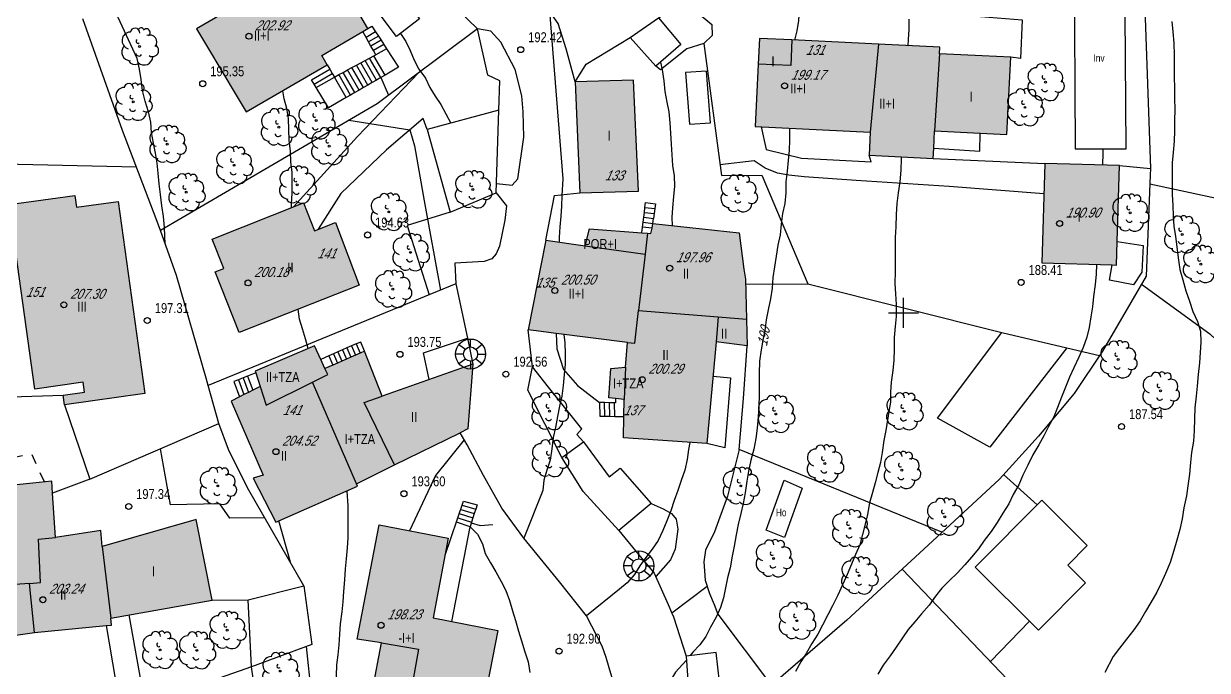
# Model space of a CAD drawing. Header units: metres. Extents: x 523239 to 523998, y 4669208 to 4669802.
# Drawn here: x 523311.6 to 523430.5, y 4669464.1 to 4669529.1 of the extents above; entities that cross this region are included whole.
import ezdxf
from ezdxf.enums import TextEntityAlignment as Align

# ---------------------------------------------------------------- set-up
doc = ezdxf.new("R2010")
doc.units = ezdxf.units.M
doc.header["$MEASUREMENT"] = 0
doc.linetypes.add('DISCONT', pattern=[2, 1, -1])
for name, color, linetype in [('031006 Cota terreno', 9, 'Continuous'), ('031007 Cota edificio', 7, 'Continuous'), ('032011 Curva cada 1 m', 40, 'Continuous'), ('032015 Curva cada 5 m', 34, 'Continuous'), ('033006 Texto cota terreno', 9, 'Continuous'), ('033007 Texto cota edificio', 9, 'Continuous'), ('033015 Texto curva maestra', 42, 'Continuous'), ('052001 Edificacion', 2, 'Continuous'), ('052004 Porche Tejavana', 7, 'Continuous'), ('052006 Division alturas', 9, 'Continuous'), ('052007 Medianera principal', 7, 'Continuous'), ('052011 Invernadero', 9, 'Continuous'), ('052016 Cobertizo', 7, 'Continuous'), ('052019 Cubierta edificio auxiliar', 9, 'DISCONT'), ('052020 Edificacion alero', 2, 'Continuous'), ('052024 Horreo', 7, 'Continuous'), ('052027 Edificacion por pie_alero', 2, 'Continuous'), ('052028 Edificacion pie nuevo', 2, 'Continuous'), ('053000 Textos varios', 7, 'Continuous'), ('053006 Texto altura edificio', 7, 'Continuous'), ('053009 Texto altura edificio predominante', 7, 'Continuous'), ('063002 Texto portal', 7, 'Continuous'), ('072001 Borde aglomerado u hormigon', 7, 'Continuous'), ('072004 Bordillo Acera', 1, 'Continuous'), ('072013 Escaleras', 1, 'Continuous'), ('072027 Pavimento', 9, 'Continuous'), ('082001 Valla Alambrada', 7, 'ALAMBRADA'), ('082002 Muro Tapia', 6, 'Continuous'), ('082003 Puerta', 7, 'Continuous'), ('101001 Arbol', 3, 'Continuous'), ('102006 Seto', 3, 'SETO'), ('141001 Farola baculo', 7, 'Continuous'), ('990001 Sombreados', 7, 'Continuous'), ('992007 Cuadricula', 7, 'Continuous')]:
    doc.layers.add(name, color=color, linetype=linetype)
doc.styles.get("Standard").update_dxf_attribs({"font": 'arial.ttf'})
doc.linetypes.add('ALAMBRADA', pattern='A,3,[131,GEOGRAMA.SHX,S=0.5,R=0,X=0,Y=0],3', length=6)
doc.linetypes.add('SETO', pattern='A,0,-1.2,1,[135,GEOGRAMA.SHX,S=0.4,R=0,X=0.5,Y=-0.5],1', length=3.2)

# ---------------------------------------------------------------- blocks, each defined once
blk = doc.blocks.new('COTAP')
at = {"color": 0}
blk.add_circle((0, 0), 0.3, dxfattribs=at)
blk = doc.blocks.new('ARBOL')
at = {"color": 0}
blk.add_circle((0, 0), 0.0939, dxfattribs=at)
for centre, radius, start, end in [((-0.9, 0.61), 0.852, 92.28, 254.58), ((-0.45, 1.37), 0.48, 359.2878, 173.6078), ((0.16, 1.55), 0.336, 23.1565, 160.4665), ((0.7, 1.41), 0.384, 301.578, 139.328), ((-0.15, 0.51), 0.192, 119.14, 310.56), ((1.05, 0.46), 0.708, 319.8556, 114.7656), ((1.31, -0.4), 0.612, 235.5275, 62.0275), ((-0.89, -0.54), 0.888, 142.64, 266.54), ((-0.06, -0.61), 0.336, 189.64, 323.88), ((0.48, -1), 0.852, 224.67, 0.24), ((-0.48, -1.08), 0.72, 213.78, 295.32)]:
    blk.add_arc(centre, radius, start, end, dxfattribs=at)
blk = doc.blocks.new('FAROLAG')
at = {"color": 0}
for p, q in [((0, 0.71), (0, 1.51)), ((-0.71, 0), (-1.51, 0)), ((-1.17, 0.96), (-0.51, 0.49)), ((1.17, 0.95), (0.55, 0.45)), ((0.71, 0), (1.51, 0)), ((-1.17, -0.95), (-0.51, -0.48)), ((0, -0.71), (0, -1.51)), ((1.13, -1), (0.51, -0.49))]:
    blk.add_line(p, q, dxfattribs=at)
for radius in [1.51, 0.71]:
    blk.add_circle((0, 0), radius, dxfattribs=at)

msp = doc.modelspace()

# ---------------------------------------------------------------- hatches: boundary and pattern name
at = {"layer": '990001 Sombreados', "true_color": 0xafafaf}
for points in [[(523341.86, 4669536.03), (523341.08, 4669535.57), (523328.97, 4669528.55), (523330.09, 4669526.68), (523332.96, 4669521.86), (523333.96, 4669520.18), (523342.12, 4669524.91), (523341.56, 4669525.87), (523345.7, 4669528.27), (523346.2, 4669528.56), (523343.77, 4669532.73)], [(523388.8, 4669527.42), (523385.55, 4669527.58), (523385.42, 4669525), (523385.11, 4669518.73), (523396.67, 4669518.16), (523396.55, 4669515.83), (523403, 4669515.51), (523403.05, 4669516.53), (523403.13, 4669518.27), (523407.7, 4669518.04), (523410.39, 4669517.91), (523410.78, 4669525.69), (523407.91, 4669525.83), (523403.61, 4669526.03), (523403.65, 4669526.69), (523397.49, 4669526.99)], [(523367.48, 4669512.05), (523367.01, 4669523.2), (523372.89, 4669523.37), (523373.39, 4669512.22)], [(523421.46, 4669507.15), (523421.69, 4669514.79), (523414.2, 4669515.01), (523413.9, 4669505.01), (523420.96, 4669504.8), (523421.39, 4669504.79)], [(523312.74, 4669492.31), (523310.16, 4669510.88), (523316.77, 4669511.8), (523316.94, 4669510.6), (523321.12, 4669511.18), (523323.8, 4669491.88), (523315.73, 4669490.76), (523315.6, 4669491.73), (523317.72, 4669492.03), (523317.59, 4669493.02)], [(523345.31, 4669502.77), (523333.28, 4669498.02), (523330.87, 4669504.11), (523331.73, 4669504.45), (523330.56, 4669507.41), (523339.74, 4669511.04), (523340.84, 4669508.25), (523342.93, 4669509.08)], [(523373.39, 4669500.22), (523374.04, 4669505.9), (523374.28, 4669507.99), (523373.71, 4669508.03), (523368.46, 4669508.43), (523368.02, 4669506.73), (523364.09, 4669507.28), (523362.3, 4669498.27), (523362.83, 4669498.21), (523365.1, 4669497.92), (523372.29, 4669497.02), (523373.02, 4669496.95)], [(523373.39, 4669500.22), (523374.04, 4669505.9), (523374.28, 4669507.99), (523374.63, 4669507.96), (523374.74, 4669508.49), (523374.84, 4669508.98), (523383.49, 4669508.04), (523383.98, 4669504.38), (523384.12, 4669503.36), (523384.23, 4669499.37), (523381.38, 4669499.6)], [(523373.39, 4669500.22), (523381.38, 4669499.6), (523384.23, 4669499.37), (523384.3, 4669496.68), (523381.19, 4669497.08), (523380.26, 4669486.85), (523371.87, 4669487.43), (523371.91, 4669489.58), (523371.94, 4669491.29), (523371.09, 4669491.38), (523370.42, 4669491.45), (523370.59, 4669494.4), (523372.08, 4669494.54), (523372.29, 4669497.02), (523373.02, 4669496.95)], [(523355.47, 4669487.94), (523356.25, 4669488.32), (523356.74, 4669494.83), (523347.62, 4669491.62), (523345.87, 4669496.14), (523345.42, 4669495.94), (523344.96, 4669495.74), (523344.5, 4669495.54), (523344.04, 4669495.34), (523343.58, 4669495.14), (523343.13, 4669494.94), (523342.67, 4669494.74), (523341.89, 4669494.4), (523341.48, 4669495.31), (523340.85, 4669496.68), (523334.89, 4669494.14), (523334.94, 4669493.96), (523335.38, 4669492.6), (523334.65, 4669492.23), (523334.2, 4669492), (523333.75, 4669491.77), (523333.31, 4669491.54), (523332.46, 4669491.1), (523335.68, 4669483.66), (523334.66, 4669483.38), (523336.96, 4669478.96), (523345.16, 4669482.56), (523345.05, 4669482.81), (523348.86, 4669484.73)], [(523305.32, 4669482.13), (523312.53, 4669482.88), (523314.45, 4669483.08), (523314.53, 4669481.87), (523314.82, 4669477.4), (523319.38, 4669478.11), (523319.52, 4669476.52), (523328.94, 4669479.22), (523330.56, 4669471.11), (523320.39, 4669469.3), (523320.45, 4669468.61), (523319.9, 4669468.56), (523312.71, 4669467.88), (523308.89, 4669467.33), (523306.83, 4669467.04), (523306.33, 4669470.07), (523305.95, 4669472.34), (523305.96, 4669472.88), (523305.89, 4669472.87), (523305.3, 4669482.13)], [(523345.13, 4669467.21), (523347.33, 4669478.67), (523354.28, 4669477.33), (523352.74, 4669469.34), (523359.24, 4669468.08), (523357.11, 4669457.09), (523348.14, 4669458.82), (523348.69, 4669461.67), (523346.65, 4669462.06), (523347.57, 4669466.82)]]:
    msp.add_hatch(color=253, dxfattribs=at).paths.add_polyline_path(points, flags=0)

# ---------------------------------------------------------------- linework, layer by layer
at = {"layer": '032011 Curva cada 1 m'}
for points, elevation in [([(523325.85, 4669506.88), (523325.77, 4669508.57), (523325.67, 4669509.66), (523325.51, 4669510.75), (523325.37, 4669511.87), (523325.24, 4669512.96), (523325.12, 4669514.03), (523325.04, 4669515.05), (523324.87, 4669516.05), (523324.67, 4669517.03), (523324.45, 4669518.13), (523324.38, 4669519.16), (523324.16, 4669520.18), (523323.81, 4669521.27), (523323.56, 4669522.34), (523323.41, 4669523.45), (523323.24, 4669524.47), (523323.02, 4669525.57), (523320.24, 4669531.6)], 196), ([(523364.43, 4669530.32), (523365.79, 4669513.45), (523365.69, 4669511.8), (523365.64, 4669510.72), (523365.58, 4669509.72), (523365.48, 4669508.65), (523365.4, 4669507.55), (523365.4, 4669507.1)], 192), ([(523400.53, 4669529.52), (523400.53, 4669528.47), (523400.49, 4669527.47), (523400.45, 4669526.85)], 189), ([(523426.96, 4669529.26), (523427.05, 4669528.25), (523427.15, 4669527.1), (523427.21, 4669525.89), (523427.2, 4669524.74), (523427.21, 4669523.72), (523427.24, 4669522.56), (523427.24, 4669521.56), (523427.25, 4669520.43), (523427.23, 4669519.33), (523427.22, 4669518.28), (523427.18, 4669517.24), (523427.08, 4669516.11), (523427, 4669515.06), (523426.98, 4669514.03), (523427, 4669512.99), (523427, 4669511.88), (523427.07, 4669510.78), (523427.11, 4669509.71), (523427.15, 4669508.71), (523427.32, 4669507.65), (523427.46, 4669506.61), (523427.6, 4669505.53), (523427.78, 4669504.35), (523428.08, 4669503.31), (523428.37, 4669502.19), (523428.75, 4669501.16), (523429.08, 4669500.13), (523429.54, 4669499.13), (523429.85, 4669498.15), (523429.88, 4669497.05), (523429.82, 4669496), (523429.73, 4669494.98), (523429.61, 4669493.8), (523429.51, 4669492.62), (523429.39, 4669491.6), (523429.28, 4669490.44), (523429.24, 4669489.34), (523429.19, 4669488.18), (523429.13, 4669487.09), (523428.95, 4669485.94), (523428.84, 4669484.94), (523428.74, 4669483.78), (523428.57, 4669482.61), (523428.42, 4669481.61), (523428.18, 4669480.41), (523428, 4669479.3), (523427.75, 4669478.23), (523427.45, 4669477.13), (523427.15, 4669476.09), (523426.79, 4669474.91), (523426.33, 4669473.81), (523425.89, 4669472.83), (523425.46, 4669471.91), (523424.85, 4669470.89), (523424.31, 4669469.98), (523423.77, 4669469.04), (523423.14, 4669468.14), (523422.42, 4669467.2), (523421.7, 4669466.29), (523421.06, 4669465.44), (523420.22, 4669463.85)], 187), ([(523349.46, 4669528.07), (523350, 4669527.25), (523350.44, 4669526.35), (523350.84, 4669525.4), (523351.33, 4669524.49), (523351.97, 4669523.57), (523352.41, 4669522.65), (523352.95, 4669521.78), (523353.54, 4669520.93), (523354.53, 4669519.07)], 193), ([(523375.6, 4669525.19), (523375.75, 4669524.4), (523375.92, 4669523.3), (523376.03, 4669522.25), (523376.23, 4669521.17), (523376.42, 4669520.19), (523376.54, 4669519.09), (523376.61, 4669518.06), (523376.68, 4669516.94), (523376.72, 4669515.86), (523376.81, 4669514.81), (523376.97, 4669513.75), (523377.01, 4669512.73), (523376.89, 4669511.69), (523376.81, 4669510.56), (523376.74, 4669509.56), (523376.76, 4669508.77)], 191), ([(523347.49, 4669523.64), (523348.26, 4669521.86)], 194), ([(523344.3, 4669519.36), (523350.4, 4669518.37), (523350.88, 4669516.79), (523351.86, 4669511.24), (523353.48, 4669502.26)], 194), ([(523399.77, 4669515.67), (523399.77, 4669515.46), (523399.74, 4669514.34), (523399.64, 4669513.16), (523399.47, 4669512.06), (523399.32, 4669510.99), (523399.26, 4669509.86), (523399.22, 4669508.62), (523399.17, 4669507.57), (523399.17, 4669506.48), (523399.18, 4669505.35), (523399.16, 4669504.14), (523399.15, 4669502.93), (523399.19, 4669501.91), (523399.27, 4669500.83), (523399.26, 4669499.62), (523399.16, 4669498.62), (523399.08, 4669497.5), (523399.06, 4669496.35), (523399.04, 4669495.22), (523398.95, 4669494.19), (523398.76, 4669493.02), (523398.71, 4669492.02), (523398.7, 4669491.02), (523398.56, 4669490.27), (523398.22, 4669488.17), (523398.02, 4669487.15), (523397.85, 4669485.97), (523397.68, 4669484.95), (523397.41, 4669483.93), (523397.15, 4669482.91), (523396.9, 4669481.94), (523396.6, 4669480.9), (523396.38, 4669479.74), (523396.15, 4669478.75), (523395.9, 4669477.7), (523395.61, 4669476.68), (523395.18, 4669475.69), (523394.77, 4669474.72), (523394.33, 4669473.68), (523393.87, 4669472.67), (523393.42, 4669471.6), (523392.88, 4669470.55), (523392.39, 4669469.64), (523391.88, 4669468.6), (523391.39, 4669467.68), (523390.78, 4669466.77), (523390.24, 4669465.76), (523389.7, 4669464.9), (523389.15, 4669463.93)], 189), ([(523420.02, 4669516.47), (523420.02, 4669516.04), (523420, 4669514.88), (523420, 4669514.84)], 188), ([(523419.4, 4669504.85), (523419.37, 4669503.87), (523419.25, 4669502.84), (523419.1, 4669501.64), (523418.98, 4669500.59), (523418.83, 4669499.58), (523418.67, 4669498.53), (523418.41, 4669497.53), (523418.06, 4669496.51), (523417.63, 4669495.54), (523417.12, 4669494.48), (523416.68, 4669493.53), (523416.27, 4669492.52), (523415.89, 4669491.5), (523415.47, 4669490.49), (523415.11, 4669489.55), (523414.57, 4669488.58), (523414.09, 4669487.62), (523413.6, 4669486.71), (523412.99, 4669485.71), (523412.48, 4669484.69), (523411.99, 4669483.66), (523411.58, 4669482.71), (523411.03, 4669481.73), (523410.59, 4669480.78), (523410, 4669479.87), (523409.43, 4669478.93), (523408.8, 4669478.02), (523408.11, 4669477.11), (523407.54, 4669476.26), (523406.84, 4669475.45), (523406.18, 4669474.67), (523405.41, 4669473.82), (523404.61, 4669473.1), (523403.87, 4669472.31), (523403.21, 4669471.53), (523402.58, 4669470.62), (523401.82, 4669469.74), (523401.13, 4669468.94), (523400.48, 4669468.16), (523399.9, 4669467.33), (523399.28, 4669466.4), (523398.67, 4669465.53), (523397.97, 4669464.57), (523397.44, 4669463.68)], 188), ([(523365.89, 4669497.82), (523365.99, 4669496.97), (523366.01, 4669495.86), (523366.01, 4669494.84), (523365.92, 4669493.79), (523365.83, 4669492.69), (523365.68, 4669491.62), (523365.44, 4669490.62), (523365.26, 4669489.58), (523365.05, 4669488.48), (523364.82, 4669487.45), (523364.67, 4669486.31), (523364.5, 4669485.2), (523364.17, 4669484.19), (523363.88, 4669483.17), (523363.76, 4669482.14), (523361.87, 4669477.36)], 192), ([(523378.54, 4669486.97), (523378.41, 4669486.26), (523378.28, 4669485.24), (523378.04, 4669484.17), (523377.68, 4669483.13), (523377.33, 4669482.13), (523376.98, 4669481.12), (523376.64, 4669480.1), (523376.24, 4669479.1), (523375.83, 4669478.11), (523375.37, 4669477.12), (523374.76, 4669476.24), (523374.12, 4669475.4), (523373.53, 4669474.55), (523372.99, 4669473.69), (523372.25, 4669472.86), (523371.48, 4669472.21), (523368.16, 4669469.53)], 191), ([(523344.07, 4669482.08), (523344.19, 4669480.58), (523344.2, 4669479.47), (523344.2, 4669478.41), (523344.19, 4669477.38), (523344.13, 4669476.36), (523344.03, 4669475.26), (523343.92, 4669474.26), (523343.85, 4669473.16), (523343.76, 4669472), (523343.69, 4669470.95), (523343.57, 4669469.93), (523343.43, 4669468.75), (523343.34, 4669467.71), (523343.27, 4669466.64), (523343.17, 4669465.63), (523343.06, 4669464.61), (523343.02, 4669463.51), (523342.22, 4669458.15)], 194), ([(523356.47, 4669478.5), (523357.22, 4669477.75), (523357.71, 4669476.78), (523357.98, 4669475.8), (523358.52, 4669474.88), (523359.04, 4669473.95), (523359.58, 4669472.98), (523360.04, 4669472.08), (523360.42, 4669471.07), (523360.72, 4669470.05), (523361.02, 4669469.07), (523361.34, 4669467.99), (523361.63, 4669467.02), (523361.98, 4669465.92), (523362.3, 4669464.93), (523362.48, 4669463.84)], 193), ([(523327.97, 4669444.77), (523328.18, 4669445.1), (523328.71, 4669446.01), (523329.09, 4669447.03), (523329.53, 4669448.03), (523329.88, 4669449.04), (523330.21, 4669449.99), (523330.69, 4669451.03), (523331.12, 4669451.94), (523331.48, 4669452.88), (523331.83, 4669453.9), (523332.35, 4669454.81), (523332.85, 4669455.73), (523333.27, 4669456.75), (523333.67, 4669457.76), (523333.97, 4669458.76), (523334.22, 4669459.78), (523334.63, 4669460.71), (523334.9, 4669461.68), (523334.51, 4669464.42)], 197)]:
    msp.add_lwpolyline(points, dxfattribs=dict(at, elevation=elevation))
at = {"layer": '032015 Curva cada 5 m'}
for points, elevation in [([(523390.14, 4669534.76), (523389.96, 4669533.66), (523389.76, 4669532.56), (523389.64, 4669531.5), (523389.54, 4669530.38), (523389.45, 4669529.38), (523389.28, 4669528.34), (523389.04, 4669527.41)], 190), ([(523338.51, 4669510.56), (523338.53, 4669510.96), (523338.59, 4669511.98), (523338.58, 4669513.05), (523338.59, 4669514.13), (523338.47, 4669515.13), (523338.42, 4669516.24), (523338.3, 4669517.34), (523338.25, 4669518.38), (523338.22, 4669519.52), (523338.05, 4669520.54), (523337.78, 4669521.51), (523337.66, 4669522.32)], 195), ([(523388.55, 4669518.56), (523388.55, 4669518.45), (523388.54, 4669517.35), (523388.53, 4669516.35), (523388.43, 4669515.3), (523388.31, 4669514.23), (523388.2, 4669513.15), (523388.18, 4669512.05), (523388.07, 4669510.98), (523387.86, 4669509.99), (523387.7, 4669508.91), (523387.6, 4669507.83), (523387.38, 4669506.79), (523387.2, 4669505.69), (523387.04, 4669504.62), (523386.89, 4669503.55), (523386.82, 4669502.46), (523386.63, 4669501.39), (523386.41, 4669500.29), (523386.21, 4669499.3), (523386.06, 4669498.23), (523385.89, 4669497.25), (523385.69, 4669496.26), (523385.55, 4669495.13), (523385.51, 4669493.91), (523385.52, 4669492.77), (523385.5, 4669491.75), (523385.47, 4669490.59), (523385.4, 4669489.53), (523385.3, 4669488.4), (523385.16, 4669487.37), (523384.96, 4669486.3), (523384.68, 4669485.18), (523384.44, 4669484.07), (523384.27, 4669483.06), (523384.09, 4669481.91), (523383.89, 4669480.83), (523383.65, 4669479.81), (523383.39, 4669478.73), (523383.18, 4669477.69), (523382.98, 4669476.54), (523382.8, 4669475.54), (523382.6, 4669474.37), (523382.33, 4669473.37), (523382.11, 4669472.35), (523381.93, 4669471.35), (523381.61, 4669470.37), (523381.18, 4669469.42), (523380.62, 4669468.4), (523380.15, 4669467.47), (523379.54, 4669466.63), (523378.83, 4669465.89), (523378.56, 4669465.54)], 190), ([(523340.2, 4669496.4), (523339.93, 4669497.39), (523339.63, 4669498.37), (523339.32, 4669499.34), (523339.21, 4669500.36)], 195), ([(523338.41, 4669474.92), (523337.25, 4669479.09)], 195), ([(523378.19, 4669465.06), (523378.18, 4669465.05), (523377.11, 4669463.89), (523376.53, 4669462.95), (523375.91, 4669462.14), (523375.27, 4669461.36), (523374.68, 4669460.54), (523371.02, 4669456.94)], 190)]:
    msp.add_lwpolyline(points, dxfattribs=dict(at, elevation=elevation))
at = {"layer": '052001 Edificacion', "flags": 128}
for points in [[(523367.01, 4669523.2), (523367.48, 4669512.05)], [(523364.09, 4669507.28), (523362.3, 4669498.27)]]:
    msp.add_lwpolyline(points, dxfattribs=at)
at = {"layer": '052004 Porche Tejavana', "flags": 128}
for points in [[(523349.15, 4669532.5), (523351.39, 4669529.53), (523349.07, 4669527.78), (523346.83, 4669530.76), (523349.15, 4669532.5)], [(523403.05, 4669516.53), (523407.66, 4669516.24), (523407.7, 4669518.04)]]:
    msp.add_lwpolyline(points, dxfattribs=at)
at = {"layer": '052006 Division alturas', "flags": 128}
for points in [[(523388.8, 4669527.42), (523388.67, 4669524.84), (523385.42, 4669525)], [(523397.49, 4669526.99), (523396.67, 4669518.16)], [(523403.61, 4669526.03), (523403.13, 4669518.27)], [(523368.02, 4669506.73), (523374.04, 4669505.9)], [(523381.38, 4669499.6), (523381.19, 4669497.08)], [(523340.62, 4669493.01), (523342.18, 4669493.78), (523341.89, 4669494.4)], [(523372.08, 4669494.54), (523371.94, 4669491.29)], [(523335.38, 4669492.6), (523335.98, 4669490.7), (523340.62, 4669493.01)], [(523345.05, 4669482.81), (523340.62, 4669493.01)], [(523348.86, 4669484.73), (523345.82, 4669490.98), (523347.62, 4669491.62)], [(523312.2, 4669472.8), (523313.31, 4669472.89), (523313.11, 4669477.25), (523314.82, 4669477.4)], [(523319.52, 4669476.52), (523320.39, 4669469.3)], [(523312.2, 4669472.8), (523305.95, 4669472.34)], [(523312.71, 4669467.88), (523312.2, 4669472.8)], [(523347.57, 4669466.82), (523351.28, 4669466.2), (523349.92, 4669458.48)]]:
    msp.add_lwpolyline(points, dxfattribs=at)
at = {"layer": '052007 Medianera principal', "flags": 128}
for points in [[(523374.28, 4669507.99), (523374.04, 4669505.9), (523373.39, 4669500.22)], [(523372.29, 4669497.02), (523373.02, 4669496.95), (523373.39, 4669500.22)], [(523373.39, 4669500.22), (523381.38, 4669499.6), (523384.23, 4669499.37)]]:
    msp.add_lwpolyline(points, dxfattribs=at)
at = {"layer": '052011 Invernadero', "flags": 128}
msp.add_lwpolyline([(523417.24, 4669516.48), (523422.36, 4669516.46), (523422.24, 4669534.66), (523417.14, 4669534.88), (523417.24, 4669516.48)], dxfattribs=at)
at = {"layer": '052016 Cobertizo', "flags": 128}
for points in [[(523375.38, 4669529.63), (523377.62, 4669526.96), (523375.13, 4669524.78), (523372.56, 4669527.66), (523375.38, 4669529.63)], [(523378.12, 4669524.14), (523378.5, 4669518.94), (523380.6, 4669519.09), (523380.22, 4669524.29), (523378.12, 4669524.14)], [(523359.09, 4669512.06), (523359.34, 4669520.37), (523352.14, 4669518.42), (523354.47, 4669510.1), (523359.09, 4669512.06)], [(523421.46, 4669507.15), (523424.08, 4669506.75), (523423.94, 4669504.07), (523423.11, 4669502.79), (523420.71, 4669503.26), (523420.96, 4669504.8)], [(523403.42, 4669489.4), (523409.89, 4669498.02), (523416.4, 4669496.46), (523408.68, 4669486.48), (523403.42, 4669489.4)], [(523352.35, 4669493.29), (523351.8, 4669495.96), (523356.19, 4669497.45), (523356.74, 4669494.83)], [(523310.37, 4669491.54), (523315.6, 4669491.73)], [(523315.73, 4669490.76), (523318.25, 4669483.27), (523314.53, 4669481.87)], [(523365.67, 4669485.45), (523367.87, 4669487.04), (523370.45, 4669483.5), (523371.55, 4669484.38), (523374.64, 4669480.82), (523371.4, 4669478.1), (523367.83, 4669482.03), (523365.67, 4669485.45)], [(523413.89, 4669481.16), (523407.19, 4669474.44), (523413.55, 4669468.1), (523418.29, 4669472.85), (523416.5, 4669474.64), (523418.46, 4669476.6), (523413.89, 4669481.16)], [(523334.51, 4669464.42), (523334.16, 4669471.14), (523339.77, 4669472.54), (523340.56, 4669466.66), (523334.51, 4669464.42)], [(523319.9, 4669468.56), (523320.83, 4669463.05), (523306, 4669458.75)], [(523378.16, 4669465.49), (523378.85, 4669455.77), (523382.03, 4669458.47), (523381.19, 4669465.87), (523378.16, 4669465.49)]]:
    msp.add_lwpolyline(points, dxfattribs=at)
at = {"layer": '052019 Cubierta edificio auxiliar', "flags": 128}
msp.add_lwpolyline([(523313.71, 4669483), (523312.43, 4669485.79), (523306.07, 4669484.59)], dxfattribs=at)
at = {"layer": '052020 Edificacion alero', "flags": 128}
for points in [[(523312.74, 4669492.31), (523310.16, 4669510.88), (523316.77, 4669511.8), (523316.94, 4669510.6), (523321.12, 4669511.18), (523323.8, 4669491.88), (523315.73, 4669490.76), (523315.6, 4669491.73), (523317.72, 4669492.03), (523317.59, 4669493.02), (523312.74, 4669492.31)], [(523345.31, 4669502.77), (523333.28, 4669498.02), (523330.87, 4669504.11), (523331.73, 4669504.45), (523330.56, 4669507.41), (523339.74, 4669511.04), (523340.84, 4669508.25), (523342.93, 4669509.08), (523345.31, 4669502.77)]]:
    msp.add_lwpolyline(points, dxfattribs=at)
at = {"layer": '052024 Horreo', "flags": 128}
msp.add_lwpolyline([(523389.81, 4669482.38), (523388.06, 4669477.42), (523386.2, 4669478.14), (523388.02, 4669483.17), (523389.81, 4669482.38)], dxfattribs=at)
at = {"layer": '052027 Edificacion por pie_alero', "flags": 128}
for points in [[(523341.86, 4669536.03), (523341.08, 4669535.57), (523328.97, 4669528.55), (523330.09, 4669526.68), (523332.96, 4669521.86), (523333.96, 4669520.18), (523342.12, 4669524.91), (523341.56, 4669525.87), (523345.7, 4669528.27), (523346.2, 4669528.56), (523343.77, 4669532.73), (523341.86, 4669536.03)], [(523388.8, 4669527.42), (523385.55, 4669527.58), (523385.42, 4669525), (523385.11, 4669518.73), (523396.67, 4669518.16), (523396.55, 4669515.83), (523403, 4669515.51), (523403.05, 4669516.53), (523403.13, 4669518.27), (523407.7, 4669518.04), (523410.39, 4669517.91), (523410.78, 4669525.69), (523407.91, 4669525.83), (523403.61, 4669526.03), (523403.65, 4669526.69), (523397.49, 4669526.99), (523388.8, 4669527.42)], [(523367.48, 4669512.05), (523373.39, 4669512.22), (523372.89, 4669523.37), (523367.01, 4669523.2)], [(523421.46, 4669507.15), (523421.69, 4669514.79), (523414.2, 4669515.01), (523413.9, 4669505.01), (523420.96, 4669504.8), (523421.39, 4669504.79), (523421.46, 4669507.15)], [(523364.09, 4669507.28), (523368.02, 4669506.73), (523368.46, 4669508.43), (523373.71, 4669508.03), (523374.28, 4669507.99)], [(523374.28, 4669507.99), (523374.63, 4669507.96), (523374.74, 4669508.49), (523374.84, 4669508.98), (523383.49, 4669508.04), (523383.98, 4669504.38), (523384.12, 4669503.36), (523384.23, 4669499.37)], [(523384.23, 4669499.37), (523384.3, 4669496.68), (523381.19, 4669497.08), (523380.26, 4669486.85), (523371.87, 4669487.43), (523371.91, 4669489.58), (523371.94, 4669491.29), (523371.09, 4669491.38), (523370.42, 4669491.45), (523370.59, 4669494.4), (523372.08, 4669494.54), (523372.29, 4669497.02)], [(523372.29, 4669497.02), (523365.1, 4669497.92), (523362.83, 4669498.21), (523362.3, 4669498.27)], [(523356.74, 4669494.83), (523347.62, 4669491.62), (523345.87, 4669496.14), (523345.42, 4669495.94), (523344.96, 4669495.74), (523344.5, 4669495.54), (523344.04, 4669495.34), (523343.58, 4669495.14), (523343.13, 4669494.94), (523342.67, 4669494.74), (523341.89, 4669494.4), (523341.48, 4669495.31), (523340.85, 4669496.68), (523334.89, 4669494.14), (523334.94, 4669493.96), (523335.38, 4669492.6), (523334.65, 4669492.23), (523334.2, 4669492), (523333.75, 4669491.77), (523333.31, 4669491.54), (523332.46, 4669491.1), (523335.68, 4669483.66), (523334.66, 4669483.38), (523336.96, 4669478.96), (523345.16, 4669482.56), (523345.05, 4669482.81), (523348.86, 4669484.73), (523355.47, 4669487.94)], [(523306.83, 4669467.04), (523308.89, 4669467.33), (523312.71, 4669467.88), (523319.9, 4669468.56), (523320.45, 4669468.61), (523320.39, 4669469.3), (523330.56, 4669471.11), (523328.94, 4669479.22), (523319.52, 4669476.52), (523319.38, 4669478.11), (523314.82, 4669477.4), (523314.53, 4669481.87), (523314.45, 4669483.08), (523312.53, 4669482.88), (523305.32, 4669482.13)], [(523345.13, 4669467.21), (523347.33, 4669478.67), (523354.28, 4669477.33), (523352.74, 4669469.34), (523359.24, 4669468.08), (523357.11, 4669457.09), (523348.14, 4669458.82), (523348.69, 4669461.67), (523346.65, 4669462.06), (523347.57, 4669466.82), (523345.13, 4669467.21)]]:
    msp.add_lwpolyline(points, dxfattribs=at)
at = {"layer": '052028 Edificacion pie nuevo', "flags": 128}
msp.add_lwpolyline([(523356.74, 4669494.83), (523356.25, 4669488.32), (523355.47, 4669487.94)], dxfattribs=at)
at = {"layer": '072001 Borde aglomerado u hormigon', "flags": 128}
for points in [[(523367.01, 4669523.2), (523366.12, 4669526.51), (523365.32, 4669529.06), (523364.21, 4669530.64), (523363.76, 4669531.07)], [(523359.12, 4669512.98), (523360.69, 4669512.81), (523361.25, 4669513.45), (523361.88, 4669517.65), (523361.8, 4669520.19), (523361.65, 4669521.8), (523360.99, 4669524.45), (523359.55, 4669527.2), (523358.54, 4669528.31), (523357.22, 4669528.54)]]:
    msp.add_lwpolyline(points, dxfattribs=at)
at = {"layer": '072004 Bordillo Acera', "flags": 128}
msp.add_lwpolyline([(523365.1, 4669497.92), (523365.18, 4669496.38), (523365.85, 4669494.31), (523367.25, 4669492.7), (523369.48, 4669490.99)], dxfattribs=at)
at = {"layer": '072013 Escaleras', "flags": 128}
for points in [[(523346.2, 4669528.56), (523346.61, 4669528.8), (523346.98, 4669528.22)], [(523346.03, 4669527.67), (523345.7, 4669528.27)], [(523346.98, 4669528.22), (523346.03, 4669527.67)], [(523346.27, 4669527.23), (523346.03, 4669527.67)], [(523347.25, 4669527.8), (523346.27, 4669527.23)], [(523347.52, 4669527.38), (523346.51, 4669526.79)], [(523346.98, 4669528.22), (523347.25, 4669527.8)], [(523347.25, 4669527.8), (523347.52, 4669527.38)], [(523347.52, 4669527.38), (523347.79, 4669526.96)], [(523346.51, 4669526.79), (523346.27, 4669527.23)], [(523346.75, 4669526.35), (523346.51, 4669526.79)], [(523347.79, 4669526.96), (523346.75, 4669526.35)], [(523346.99, 4669525.92), (523346.75, 4669526.35)], [(523348.06, 4669526.54), (523346.99, 4669525.92)], [(523347.79, 4669526.96), (523348.06, 4669526.54)], [(523348.06, 4669526.54), (523349.26, 4669524.67), (523347.92, 4669523.89)], [(523345.04, 4669524.87), (523345.48, 4669525.11)], [(523345.48, 4669525.11), (523345.92, 4669525.34)], [(523346.62, 4669523.14), (523345.48, 4669525.11)], [(523345.92, 4669525.34), (523346.36, 4669525.58)], [(523347.06, 4669523.39), (523345.92, 4669525.34)], [(523346.36, 4669525.58), (523346.8, 4669525.82)], [(523347.49, 4669523.64), (523346.36, 4669525.58)], [(523346.8, 4669525.82), (523346.99, 4669525.92)], [(523347.92, 4669523.89), (523346.8, 4669525.82)], [(523340.8, 4669522.99), (523340.54, 4669523.42), (523342.37, 4669524.48)], [(523340.8, 4669522.99), (523342.62, 4669524.05)], [(523342.12, 4669524.91), (523342.37, 4669524.48)], [(523342.37, 4669524.48), (523342.62, 4669524.05)], [(523342.62, 4669524.05), (523342.84, 4669523.69)], [(523342.84, 4669523.69), (523343.28, 4669523.93)], [(523343.28, 4669523.93), (523343.72, 4669524.16)], [(523344.46, 4669521.88), (523343.28, 4669523.93)], [(523343.72, 4669524.16), (523344.16, 4669524.4)], [(523344.9, 4669522.13), (523343.72, 4669524.16)], [(523344.16, 4669524.4), (523344.6, 4669524.64)], [(523345.33, 4669522.38), (523344.16, 4669524.4)], [(523344.6, 4669524.64), (523345.04, 4669524.87)], [(523345.76, 4669522.63), (523344.6, 4669524.64)], [(523346.19, 4669522.89), (523345.04, 4669524.87)], [(523347.92, 4669523.89), (523347.49, 4669523.64)], [(523341.01, 4669522.63), (523340.8, 4669522.99)], [(523341.01, 4669522.63), (523342.84, 4669523.69)], [(523344.03, 4669521.63), (523342.23, 4669520.58), (523341.01, 4669522.63)], [(523344.03, 4669521.63), (523342.84, 4669523.69)], [(523345.76, 4669522.63), (523345.33, 4669522.38)], [(523346.19, 4669522.89), (523345.76, 4669522.63)], [(523346.62, 4669523.14), (523346.19, 4669522.89)], [(523347.06, 4669523.39), (523346.62, 4669523.14)], [(523347.49, 4669523.64), (523347.06, 4669523.39)], [(523344.46, 4669521.88), (523344.03, 4669521.63)], [(523344.9, 4669522.13), (523344.46, 4669521.88)], [(523345.33, 4669522.38), (523344.9, 4669522.13)], [(523374.03, 4669510.59), (523374.1, 4669511.09), (523375.09, 4669510.96), (523375.03, 4669510.47)], [(523373.85, 4669509.1), (523373.91, 4669509.6)], [(523373.91, 4669509.6), (523373.97, 4669510.09)], [(523373.91, 4669509.6), (523374.9, 4669509.47)], [(523373.97, 4669510.09), (523374.03, 4669510.59)], [(523373.97, 4669510.09), (523374.97, 4669509.97)], [(523374.03, 4669510.59), (523375.03, 4669510.47)], [(523374.97, 4669509.97), (523374.9, 4669509.47)], [(523375.03, 4669510.47), (523374.97, 4669509.97)], [(523373.71, 4669508.03), (523373.78, 4669508.61)], [(523373.78, 4669508.61), (523373.85, 4669509.1)], [(523374.74, 4669508.49), (523373.78, 4669508.61)], [(523373.85, 4669509.1), (523374.84, 4669508.98), (523374.9, 4669509.47)], [(523344.1, 4669496.46), (523343.64, 4669496.26)], [(523344.56, 4669496.66), (523344.1, 4669496.46)], [(523344.1, 4669496.46), (523344.5, 4669495.54)], [(523345.02, 4669496.86), (523344.56, 4669496.66)], [(523344.56, 4669496.66), (523344.96, 4669495.74)], [(523345.87, 4669496.14), (523345.48, 4669497.06), (523345.02, 4669496.86)], [(523345.02, 4669496.86), (523345.42, 4669495.94)], [(523342.27, 4669495.66), (523341.48, 4669495.31)], [(523342.73, 4669495.86), (523342.27, 4669495.66)], [(523342.27, 4669495.66), (523342.67, 4669494.74)], [(523343.18, 4669496.06), (523342.73, 4669495.86)], [(523342.73, 4669495.86), (523343.13, 4669494.94)], [(523343.64, 4669496.26), (523343.18, 4669496.06)], [(523343.18, 4669496.06), (523343.58, 4669495.14)], [(523343.64, 4669496.26), (523344.04, 4669495.34)], [(523333.19, 4669493.26), (523332.73, 4669493.08), (523333.31, 4669491.54)], [(523333.66, 4669493.45), (523333.19, 4669493.26)], [(523333.19, 4669493.26), (523333.75, 4669491.77)], [(523334.12, 4669493.63), (523333.66, 4669493.45)], [(523333.66, 4669493.45), (523334.2, 4669492)], [(523334.94, 4669493.96), (523334.12, 4669493.63)], [(523334.12, 4669493.63), (523334.65, 4669492.23)], [(523369.98, 4669490.97), (523369.48, 4669490.99), (523369.49, 4669489.59), (523369.99, 4669489.59)], [(523369.99, 4669489.59), (523369.98, 4669490.97)], [(523370.48, 4669490.96), (523369.98, 4669490.97)], [(523370.49, 4669489.59), (523370.48, 4669490.96)], [(523370.98, 4669490.94), (523370.48, 4669490.96)], [(523371.09, 4669491.38), (523371.09, 4669490.93), (523370.98, 4669490.94)], [(523370.99, 4669489.58), (523370.98, 4669490.94)], [(523369.99, 4669489.59), (523370.49, 4669489.59)], [(523370.49, 4669489.59), (523370.99, 4669489.58)], [(523370.99, 4669489.58), (523371.91, 4669489.58)], [(523355.81, 4669481.08), (523357.17, 4669480.7), (523357.03, 4669480.26)], [(523355.38, 4669479.81), (523356.75, 4669479.38)], [(523355.52, 4669480.23), (523356.89, 4669479.82)], [(523355.67, 4669480.66), (523357.03, 4669480.26)], [(523356.89, 4669479.82), (523356.75, 4669479.38)], [(523357.03, 4669480.26), (523356.89, 4669479.82)], [(523356.61, 4669478.94), (523356.47, 4669478.5), (523355.09, 4669478.96)], [(523355.23, 4669479.38), (523356.61, 4669478.94)], [(523356.75, 4669479.38), (523356.61, 4669478.94)]]:
    msp.add_lwpolyline(points, dxfattribs=at)
at = {"layer": '072027 Pavimento', "flags": 128}
for points in [[(523407.66, 4669530.44), (523407.73, 4669529.79), (523411.93, 4669529.43), (523411.77, 4669525.56), (523410.78, 4669525.69)], [(523338.73, 4669510.64), (523345.15, 4669517.73), (523351.32, 4669524.14)], [(523352.14, 4669518.42), (523351.75, 4669519.52), (523348.06, 4669516.37), (523343.48, 4669511.97), (523341.21, 4669508.4)], [(523385.71, 4669518.7), (523386.21, 4669516.42), (523389.75, 4669515.55), (523396.75, 4669515.18), (523396.55, 4669515.83)], [(523414.11, 4669511.95), (523404.6, 4669512.7), (523395.26, 4669513.28), (523390.04, 4669513.65), (523388.47, 4669513.83), (523387.34, 4669514.04), (523386.11, 4669514.53), (523384.99, 4669515.26), (523381.57, 4669514.88)], [(523384.13, 4669502.86), (523390.39, 4669502.91)], [(523367.87, 4669487.04), (523367.19, 4669487.76), (523367.7, 4669488.32), (523364.35, 4669492.53), (523362.75, 4669494.57)], [(523380.88, 4669493.62), (523382.64, 4669493.47), (523382.04, 4669486.43), (523380.26, 4669486.85)], [(523374.64, 4669480.82), (523375.87, 4669480.29), (523376.71, 4669479.83), (523377.17, 4669479.26), (523377.35, 4669478.25), (523377.07, 4669476.24), (523376.6, 4669475.16), (523375.11, 4669473.49)], [(523356.59, 4669478.87), (523357.49, 4669478.63), (523358.74, 4669478.73)], [(523354.64, 4669468.97), (523356.47, 4669478.5)], [(523380.29, 4669472.49), (523376.74, 4669469.81)]]:
    msp.add_lwpolyline(points, dxfattribs=at)
at = {"layer": '082001 Valla Alambrada', "flags": 128}
for points in [[(523379.94, 4669527.07), (523381.71, 4669513.81), (523385.79, 4669513.83), (523390.39, 4669502.91), (523409.89, 4669498.02)], [(523424.76, 4669512.97), (523439.39, 4669509.81)], [(523354.47, 4669510.1), (523350.16, 4669508.76), (523352.34, 4669501.79)], [(523423.91, 4669502.87), (523430.79, 4669497.89), (523433.81, 4669495), (523436.86, 4669491.62), (523440.33, 4669486.51), (523443.79, 4669479.19), (523445.12, 4669475.35), (523437, 4669464.84), (523433.14, 4669458.7), (523427.11, 4669447.72), (523426.01, 4669448.62), (523418.96, 4669439.91), (523413.85, 4669436.05), (523406.77, 4669432.56), (523393.79, 4669426.2), (523387.39, 4669424.32), (523385.77, 4669424.78), (523384.51, 4669425.64), (523382.91, 4669427.64), (523382.17, 4669430.14), (523379.9, 4669444.06), (523378.85, 4669455.77)], [(523383.49, 4669486.26), (523383.92, 4669491.37), (523384.3, 4669496.68)], [(523416.4, 4669496.46), (523419.7, 4669495.69)], [(523383.49, 4669486.26), (523382.33, 4669481.58), (523381.01, 4669477.99), (523380.13, 4669476.15), (523379.95, 4669474.95), (523380.09, 4669473.12), (523380.5, 4669471.8), (523380.99, 4669470.69), (523381.35, 4669469.7), (523386.74, 4669462.55)], [(523403.86, 4669477.94), (523383.49, 4669486.26)], [(523410.06, 4669483.74), (523413.44, 4669480.71)], [(523399.86, 4669474.23), (523425.22, 4669447.65)], [(523330.56, 4669471.11), (523334.16, 4669471.14)], [(523323.84, 4669460.66), (523322.22, 4669469.63)], [(523412.65, 4669469), (523408.73, 4669464.94)], [(523340.55, 4669461.7), (523340.03, 4669466.46)], [(523334.51, 4669464.42), (523323.84, 4669460.66)]]:
    msp.add_lwpolyline(points, dxfattribs=at)
at = {"layer": '082002 Muro Tapia', "flags": 128}
for points in [[(523395.31, 4669539.53), (523404.2, 4669538.52), (523424.06, 4669536.26), (523424.82, 4669514.51)], [(523348.64, 4669535.85), (523349.51, 4669536.02), (523357.22, 4669528.54), (523347.12, 4669521.01), (523325.35, 4669508.27)], [(523375.38, 4669529.63), (523377.59, 4669531.09), (523378.79, 4669530.62), (523380.75, 4669528.98), (523380.79, 4669527.87), (523379.94, 4669527.07), (523378.24, 4669526.51), (523375.59, 4669524.4), (523375.13, 4669524.78)], [(523325.35, 4669508.27), (523324.93, 4669509.44), (523321.54, 4669518.32), (523317.58, 4669529.54)], [(523359.34, 4669520.37), (523359.46, 4669523.31), (523358.26, 4669523.87)], [(523367.01, 4669523.2), (523368.12, 4669524.98)], [(523403, 4669515.51), (523414.2, 4669515.01)], [(523322.94, 4669514.64), (523308.04, 4669514.96)], [(523424.82, 4669514.51), (523424.79, 4669513.83), (523424.39, 4669503.69), (523420, 4669496.13), (523417.16, 4669491.88), (523413.56, 4669487.61), (523409.64, 4669483.28), (523404.21, 4669478.26), (523394.32, 4669469.1), (523382.03, 4669458.47)], [(523421.69, 4669514.79), (523424.82, 4669514.51)], [(523359.09, 4669512.06), (523360.11, 4669510.74), (523359.94, 4669509.29), (523359.42, 4669506.69), (523359.07, 4669505.92), (523358.65, 4669505.42), (523357.87, 4669505.14), (523354.93, 4669505), (523355.04, 4669502.9), (523330.17, 4669492.68)], [(523364.09, 4669507.28), (523364.93, 4669511.78)], [(523330.17, 4669492.68), (523329.96, 4669493.44), (523326.97, 4669503.76), (523325.35, 4669508.27)], [(523365.67, 4669485.45), (523362.25, 4669492.22), (523362.75, 4669494.57)], [(523331.24, 4669488.87), (523330.17, 4669492.68)], [(523318.25, 4669483.27), (523331.24, 4669488.87)], [(523339.77, 4669472.54), (523334.12, 4669482.4), (523332.18, 4669486.26), (523331.24, 4669488.87)], [(523355.88, 4669487.22), (523352.99, 4669483.64), (523350.39, 4669478.08)], [(523356.16, 4669486.74), (523355.47, 4669487.94)], [(523371.04, 4669455.17), (523370.99, 4669459.09), (523370.96, 4669461), (523370.86, 4669462.26), (523370.69, 4669463.4), (523370.45, 4669464.31), (523370.14, 4669465.34), (523369.74, 4669466.49), (523368.16, 4669469.53), (523365.45, 4669472.96), (523361.87, 4669477.36), (523359.65, 4669480.37), (523357.82, 4669483.63)], [(523353.95, 4669475.63), (523355.81, 4669481.08)], [(523371.4, 4669478.1), (523373.39, 4669475.69), (523374.82, 4669474)], [(523376.74, 4669469.81), (523376.9, 4669469.44), (523378.16, 4669465.49)]]:
    msp.add_lwpolyline(points, dxfattribs=at)
at = {"layer": '082003 Puerta', "flags": 128}
for points in [[(523358.26, 4669523.87), (523357.22, 4669528.54)], [(523368.12, 4669524.98), (523372.56, 4669527.66)], [(523364.93, 4669511.78), (523367.48, 4669512.05)], [(523355.04, 4669502.9), (523356.19, 4669497.45)], [(523362.75, 4669494.57), (523362.3, 4669498.27)], [(523357.82, 4669483.63), (523356.16, 4669486.74)], [(523374.82, 4669474), (523374.97, 4669473.82), (523376.35, 4669470.69), (523376.74, 4669469.81)]]:
    msp.add_lwpolyline(points, dxfattribs=at)
at = {"layer": '102006 Seto', "flags": 128}
msp.add_lwpolyline([(523335.84, 4669479.39), (523332.34, 4669479.36), (523331.34, 4669480.78), (523326.37, 4669480.69), (523325.38, 4669486.34)], dxfattribs=at)
at = {"layer": '992007 Cuadricula'}
for points in [[(523400, 4669498.5), (523400, 4669501.5)], [(523398.5, 4669500), (523401.5, 4669500)]]:
    msp.add_lwpolyline(points, dxfattribs=at)

# ---------------------------------------------------------------- block references
at = {"layer": '031006 Cota terreno'}
for p in [(523361.55, 4669526.44, 192.42), (523329.61, 4669523.02, 195.35), (523346.17, 4669507.82, 194.63), (523411.82, 4669503.05, 188.41), (523324.04, 4669499.22, 197.31), (523349.42, 4669495.82, 193.75), (523360.06, 4669493.83, 192.56), (523421.91, 4669488.56, 187.54), (523349.82, 4669481.81, 193.6), (523322.17, 4669480.53, 197.34), (523365.4, 4669465.99, 192.9)]:
    msp.add_blockref('COTAP', p, dxfattribs=at)
at = {"layer": '031007 Cota edificio'}
for p in [(523334.25, 4669527.79, 202.92), (523388.06, 4669522.81, 199.17), (523415.69, 4669508.97, 190.9), (523376.52, 4669504.48, 197.96), (523334.16, 4669503, 200.18), (523364.98, 4669502.23, 200.5), (523315.66, 4669500.8, 207.3), (523373.76, 4669493.27, 200.29), (523336.96, 4669486.04, 204.52), (523313.55, 4669471.16, 203.24), (523347.52, 4669468.59, 198.23)]:
    msp.add_blockref('COTAP', p, dxfattribs=at)
at = {"layer": '101001 Arbol'}
for p in [(523323.25, 4669526.75), (523414.26, 4669523.17), (523322.63, 4669521.19), (523412.21, 4669520.64), (523337.26, 4669518.66), (523341, 4669519.33), (523326.05, 4669516.94), (523342.31, 4669516.75), (523332.75, 4669514.82), (523339.1, 4669512.85), (523327.96, 4669512.11), (523356.75, 4669512.38), (523383.44, 4669511.99), (523348.29, 4669510.13), (523422.77, 4669510.04), (523427.99, 4669507.87), (523350.48, 4669506.07), (523429.88, 4669504.88), (523348.7, 4669502.38), (523421.57, 4669495.3), (523425.82, 4669492.16), (523364.44, 4669490.1), (523387.19, 4669489.82), (523400.08, 4669490.09), (523364.47, 4669485.38), (523392.1, 4669484.84), (523399.83, 4669484.18), (523331.11, 4669482.59), (523383.65, 4669482.59), (523404.15, 4669479.49), (523394.63, 4669478.33), (523386.96, 4669475.31), (523395.56, 4669473.58), (523389.29, 4669469.05), (523332.07, 4669468.09), (523325.33, 4669466.11), (523329.01, 4669466.07), (523337.4, 4669463.99)]:
    msp.add_blockref('ARBOL', p, dxfattribs=at)
at = {"layer": '141001 Farola baculo'}
for p in [(523356.51, 4669495.85), (523373.42, 4669474.55)]:
    msp.add_blockref('FAROLAG', p, dxfattribs=at)

# ---------------------------------------------------------------- texts
at = {"layer": '033006 Texto cota terreno', "width": 0.8}
for s, p in [('192.42', (523362.3, 4669527.19, 192.42)), ('195.35', (523330.36, 4669523.77, 195.35)), ('194.63', (523346.92, 4669508.57, 194.63)), ('188.41', (523412.57, 4669503.8, 188.41)), ('197.31', (523324.79, 4669499.97, 197.31)), ('193.75', (523350.17, 4669496.57, 193.75)), ('192.56', (523360.81, 4669494.58, 192.56)), ('187.54', (523422.66, 4669489.31, 187.54)), ('193.60', (523350.57, 4669482.56, 193.6)), ('197.34', (523322.92, 4669481.28, 197.34)), ('192.90', (523366.15, 4669466.74, 192.9))]:
    msp.add_text(s, height=1, dxfattribs=at).set_placement(p)
at = {"layer": '033007 Texto cota edificio', "oblique": 25, "width": 0.8}
for s, p in [('202.92', (523334.85, 4669528.39, 202.92)), ('199.17', (523388.66, 4669523.41, 199.17)), ('190.90', (523416.29, 4669509.57, 190.9)), ('197.96', (523377.12, 4669505.08, 197.96)), ('200.18', (523334.76, 4669503.6, 200.18)), ('200.50', (523365.58, 4669502.83, 200.5)), ('207.30', (523316.26, 4669501.4, 207.3)), ('200.29', (523374.36, 4669493.87, 200.29)), ('204.52', (523337.56, 4669486.64, 204.52)), ('203.24', (523314.15, 4669471.76, 203.24)), ('198.23', (523348.12, 4669469.19, 198.23))]:
    msp.add_text(s, height=1, dxfattribs=at).set_placement(p)
at = {"layer": '033015 Texto curva maestra', "oblique": 25, "width": 0.8}
msp.add_text('190', height=1, rotation=80.15, dxfattribs=at).set_placement((523385.95, 4669497.58, 190), align=Align.MIDDLE_CENTER)
at = {"layer": '053000 Textos varios', "width": 0.8}
for s, p in [('Inv', (523419.09, 4669525.23)), ('Ho', (523387.18, 4669479.55))]:
    msp.add_text(s, height=0.75, dxfattribs=at).set_placement(p)
at = {"layer": '053006 Texto altura edificio', "width": 0.8}
for s, p in [('I', (523386.74, 4669524.78)), ('II+I', (523397.56, 4669520.5)), ('I', (523406.64, 4669521.22)), ('POR+I', (523367.84, 4669506.41)), ('II', (523381.68, 4669497.39)), ('II+TZA', (523335.95, 4669493.03)), ('I+TZA', (523370.82, 4669492.4)), ('II', (523350.54, 4669489.03)), ('I+TZA', (523343.85, 4669486.8)), ('I', (523324.52, 4669473.51)), ('II', (523315.28, 4669471.17))]:
    msp.add_text(s, height=1, dxfattribs=at).set_placement(p)
at = {"layer": '053009 Texto altura edificio predominante', "width": 0.8}
for s, p in [('II+I', (523334.75, 4669527.35)), ('II+I', (523388.63, 4669522.04)), ('I', (523417.5, 4669509.15)), ('II', (523377.84, 4669503.43)), ('II+I', (523366.36, 4669501.41)), ('II', (523375.79, 4669495.26)), ('II', (523337.47, 4669485.12)), ('-I+I', (523349.26, 4669466.82))]:
    msp.add_text(s, height=1, rotation=359.99, dxfattribs=at).set_placement(p)
for s, p in [('I', (523370.27, 4669517.31)), ('II', (523338.11, 4669504.05)), ('III', (523317.02, 4669500.1))]:
    msp.add_text(s, height=1, dxfattribs=at).set_placement(p)
at = {"layer": '063002 Texto portal', "oblique": 25, "width": 0.8}
for s, p in [('131', (523390.17, 4669525.92)), ('133', (523369.98, 4669513.3)), ('141', (523341.08, 4669505.46)), ('151', (523311.82, 4669501.6)), ('135', (523363.02, 4669502.53)), ('141', (523337.61, 4669489.72)), ('137', (523371.86, 4669489.7))]:
    msp.add_text(s, height=1, dxfattribs=at).set_placement(p)

doc.saveas('drawing.dxf')
